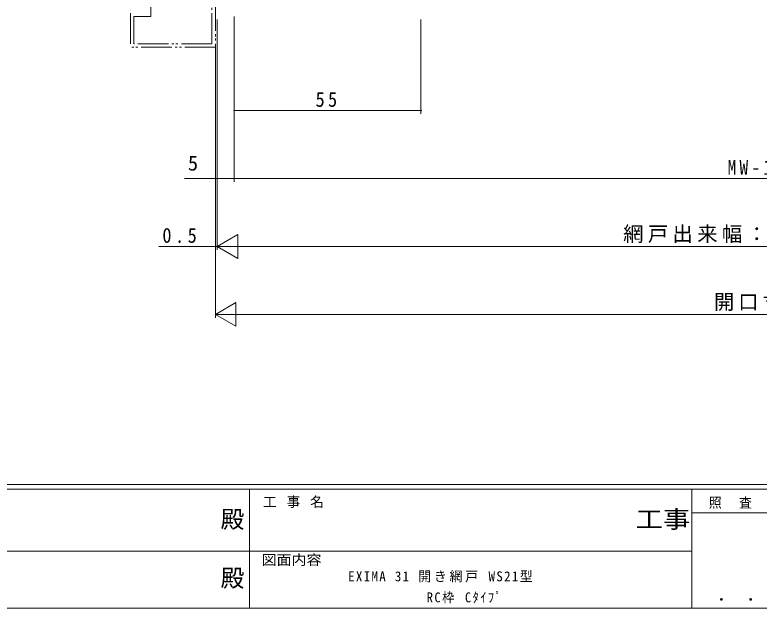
# Model space of a CAD drawing. Units: millimetres on the paper. Extents: x -420 to 373, y -297 to 267.
# Drawn here: x -101.7 to 117.3, y -297 to -122.5 of the extents above; entities that cross this region are included whole.
import ezdxf
from ezdxf.enums import TextEntityAlignment as Align

# ---------------------------------------------------------------- set-up
doc = ezdxf.new("R2010")
doc.units = ezdxf.units.MM
doc.linetypes.add('DOUBLE_CHAIN2', pattern=[12.8, 9, -1, 0.6, -0.6, 0.6, -1])
for name, color, linetype, lineweight in [('0-1_YKK_ZWAK', 7, 'Continuous', 9), ('0-7_YKK_D', 6, 'Continuous', 9), ('0-8_YSS_K', 3, 'DOUBLE_CHAIN2', 9)]:
    doc.layers.add(name, color=color, linetype=linetype, lineweight=lineweight)
doc.layers.add('0-2_USER1', color=3, linetype='Continuous')
doc.styles.add('ＭＳ ゴシック', font='')
doc.styles.get('ＭＳ ゴシック').set_extended_font_data('MS Gothic')

msp = doc.modelspace()

# ---------------------------------------------------------------- linework, layer by layer
at = {"layer": '0-1_YKK_ZWAK'}
for p, q in [((352.3, -260.6), (-417.7, -260.6)), ((314.5, -262), (-417.7, -262)), ((-32.7, -262), (-32.7, -297)), ((97.5, -262), (97.5, -297)), ((165.684, -268.999), (97.5, -268.999)), ((-160.1, -280.199), (-31.3, -280.199)), ((-31.3, -280.199), (97.5, -280.199)), ((-417.7, -297), (314.5, -297))]:
    msp.add_line(p, q, dxfattribs=at)
at = {"layer": '0-7_YKK_D'}
for p, q in [((-42.2, -123.845), (-42.2, -171.6)), ((-37.199, -122.961), (-37.199, -171.6)), ((-37.199, -123.845), (-37.199, -151.6)), ((-37.199, -123.845), (-37.199, -171.6)), ((17.801, -123.845), (17.801, -151.6)), ((-42.699, -131.6), (-42.699, -211.6)), ((-42.7, -133.628), (-42.7, -191.6)), ((-42.201, -133.628), (-42.201, -191.6)), ((-42.201, -133.628), (-42.201, -191.6)), ((17.801, -150.6), (-37.199, -150.6)), ((-42.2, -170.6), (-51.775, -170.6)), ((-37.199, -170.6), (-42.2, -170.6)), ((271.8, -170.6), (-37.199, -170.6)), ((-42.201, -190.6), (-36.138, -187.1)), ((-36.138, -194.1), (-36.138, -187.1)), ((-42.201, -190.6), (-40.501, -190.6)), ((-42.201, -190.6), (-30.076, -190.6)), ((-42.201, -190.6), (-36.138, -194.1)), ((-35.201, -190.6), (269.801, -190.6)), ((-42.699, -210.6), (-36.637, -207.1)), ((-36.637, -214.1), (-36.637, -207.1)), ((-42.699, -210.6), (-30.575, -210.6)), ((-42.699, -210.6), (-36.637, -214.1)), ((-35.699, -210.6), (270.302, -210.6))]:
    msp.add_line(p, q, dxfattribs=at)
msp.add_lwpolyline([(-42.201, -190.6), (-42.7, -190.6), (-59.3, -190.6)], dxfattribs=at)
for centre, start, end in [((-37.199, -150.6), 0, 180), ((-37.199, -150.6), 180, 0), ((17.801, -150.6), 0, 180), ((17.801, -150.6), 180, 0), ((-42.2, -170.6), 0, 180), ((-42.2, -170.6), 180, 0), ((-37.199, -170.6), 0, 180), ((-37.199, -170.6), 0, 180), ((-37.199, -170.6), 180, 0), ((-37.199, -170.6), 180, 0), ((-42.7, -190.6), 0, 180), ((-42.7, -190.6), 180, 0)]:
    msp.add_arc(centre, 0.106, start, end, dxfattribs=at)
at = {"layer": '0-8_YSS_K'}
for p, q in [((-42.7, -66.998), (-42.699, -132)), ((-43.7, -130.998), (-43.7, -67.998)), ((-61.7, -105.002), (-61.7, -122.998)), ((-67.699, -122), (-67.699, -132)), ((-66.7, -122.998), (-61.7, -122.998)), ((-66.7, -122.998), (-66.7, -130.998)), ((-43.7, -130.998), (-66.7, -130.998)), ((-42.699, -132), (-67.699, -132))]:
    msp.add_line(p, q, dxfattribs=at)

# ---------------------------------------------------------------- texts
at = {"layer": '0-1_YKK_ZWAK', "color": 2, "style": 'ＭＳ ゴシック'}
for p in [(-41.182, -274.956), (-41.182, -292.278)]:
    msp.add_text('殿', height=5.132, dxfattribs=at).set_placement(p, align=Align.BOTTOM_LEFT)
at = {"layer": '0-1_YKK_ZWAK', "color": 2, "style": 'ＭＳ ゴシック', "width": 1.15}
msp.add_text('工事', height=5.132, dxfattribs=at).set_placement((80.931, -274.956), align=Align.BOTTOM_LEFT)
at = {"layer": '0-1_YKK_ZWAK', "style": 'ＭＳ ゴシック', "width": 1.1}
msp.add_text('図面内容', height=2.933, dxfattribs=at).set_placement((-29.083, -285.148), align=Align.BOTTOM_LEFT)
at = {"layer": '0-1_YKK_ZWAK', "color": 3, "style": 'ＭＳ ゴシック', "width": 1.15}
msp.add_text(' ． ．', height=3.666, dxfattribs=at).set_placement((101.955, -295.946), align=Align.BOTTOM_LEFT)
at = {"layer": '0-1_YKK_ZWAK', "char_height": 2.933, "attachment_point": 7, "style": 'ＭＳ ゴシック'}
for s, insert in [('\\T1.16;工\\~事\\~名', (-28.688, -267.533)), ('\\T1.17;\\W0.95;照\\~\\~査', (102.489, -267.78))]:
    msp.add_mtext(s, dxfattribs=dict(at, insert=insert))
at = {"layer": '0-2_USER1', "color": 7, "char_height": 2.933, "attachment_point": 7, "style": 'ＭＳ ゴシック'}
for s, insert in [('\\T1.21;\\W0.95;EXIMA\\~31\\~開き網戸\\~WS21型', (-3.643, -289.449)), ('\\T1.25;\\W0.9;RC枠\\~Cﾀｲﾌﾟ', (19.518, -295.625))]:
    msp.add_mtext(s, dxfattribs=dict(at, insert=insert))
at = {"layer": '0-7_YKK_D', "color": 3, "style": 'ＭＳ ゴシック'}
msp.add_text('5', height=4.399, dxfattribs=at).set_placement((-50.775, -169.6), align=Align.BOTTOM_LEFT)
at = {"layer": '0-7_YKK_D', "color": 3, "char_height": 4.399, "attachment_point": 7, "style": 'ＭＳ ゴシック'}
for s, insert in [('\\T1.36;\\W0.9;55', (-13.219, -149.6)), ('\\T1.38;\\W0.85;MW-10', (108.02, -169.6)), ('\\T1.38;\\W0.9;0.5', (-58.3, -189.6)), ('\\T1.21;網戸出来幅：MW=開口寸法W-1', (77.3, -189.6)), ('\\T1.19;開口寸法W', (104.021, -209.6))]:
    msp.add_mtext(s, dxfattribs=dict(at, insert=insert))

doc.saveas('drawing.dxf')
